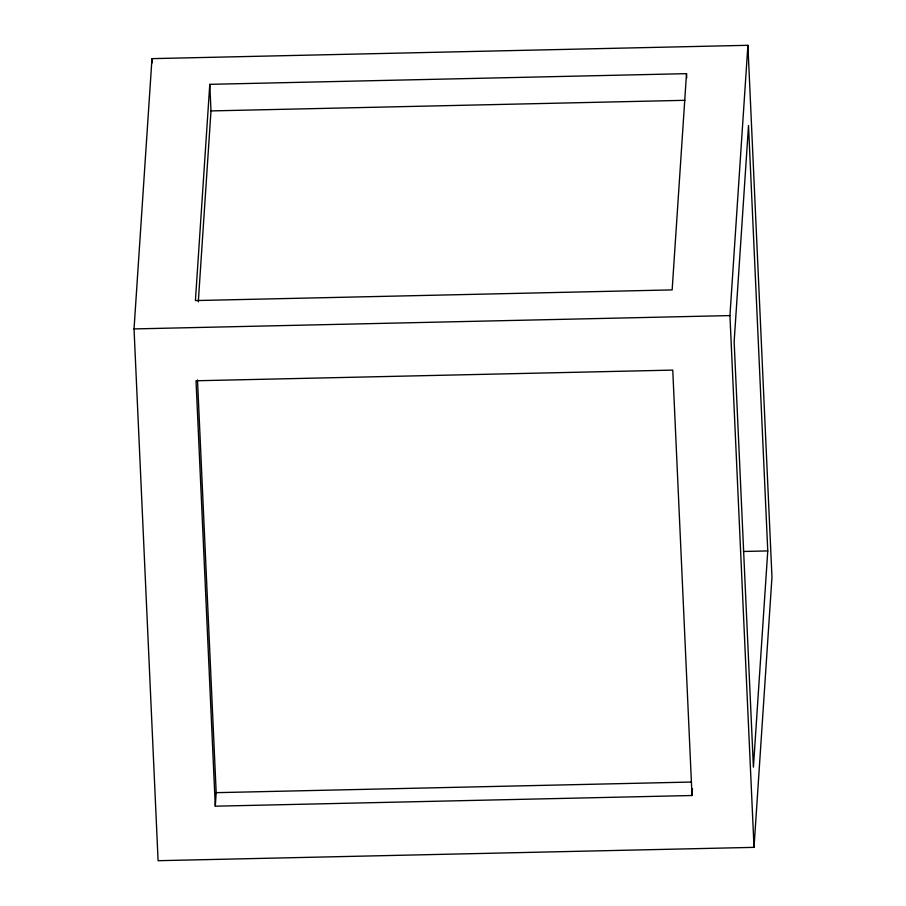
<?xml version="1.0" encoding="UTF-8"?>
<svg xmlns="http://www.w3.org/2000/svg" width="906" height="906" viewBox="0 0 906 906"><rect width="100%" height="100%" fill="white"/><g stroke="black" fill="none" stroke-linecap="round" stroke-linejoin="round"><path stroke-width="1.36" d="M134.031 328.923L151.981 58.641L747.903 45.3L771.969 577.077L754.019 847.359L158.097 860.7L134.031 328.923L729.942 315.582L747.903 45.3M209.784 84.337L195.413 300.565L672.15 289.897L686.51 73.658L209.784 84.337L210.985 110.917L198.301 301.879M692.467 788.764L692.014 795.513L215.288 806.193L216.183 792.671L197.497 379.976M767.767 550.927L753.407 767.155L734.143 341.732L748.515 125.504L767.767 550.927L743.384 551.471M210.985 110.917L684.891 100.317M216.183 792.671L691.505 782.037M729.942 315.582L754.019 847.359M686.51 73.658L686.703 77.859M692.014 795.513L672.762 370.101L196.024 380.769L215.288 806.193M151.981 58.641L152.174 62.865"/></g></svg>
